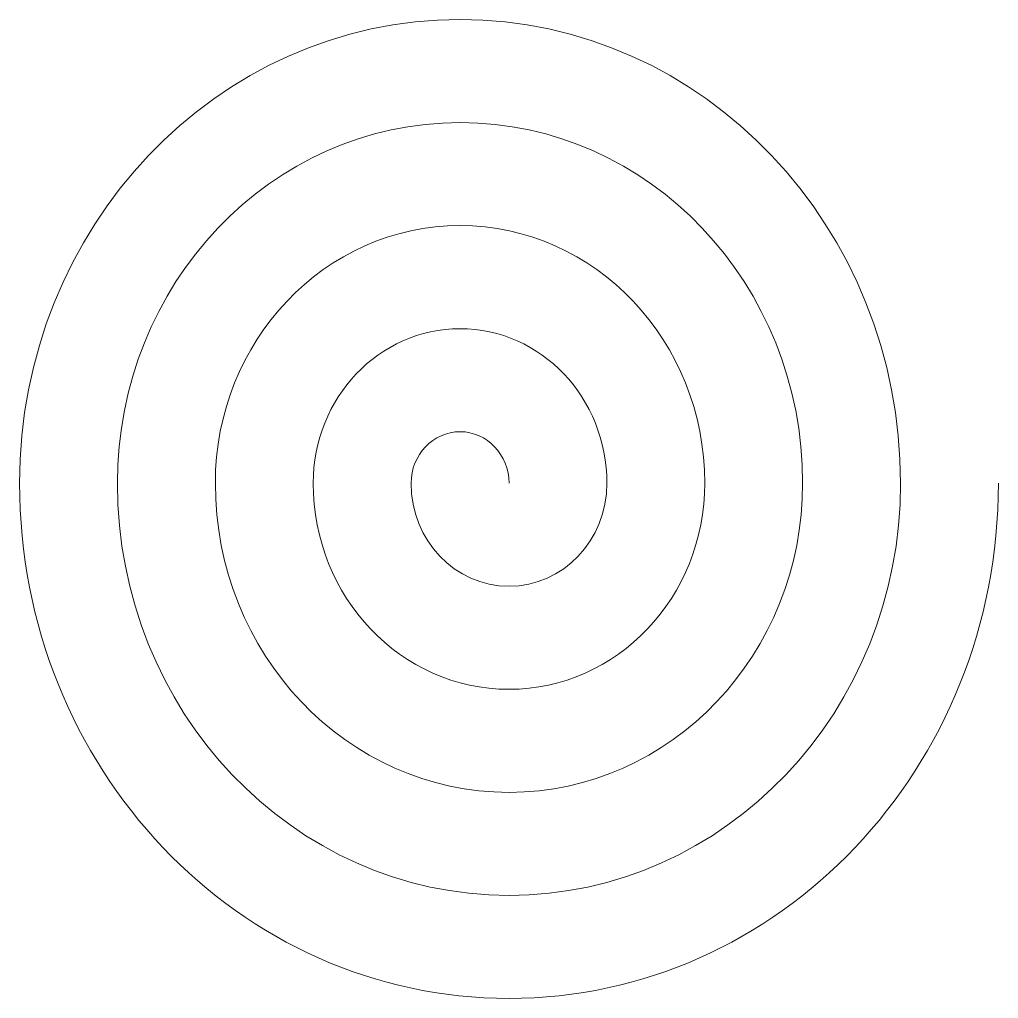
# Model space of a CAD drawing. Header units: millimetres. Extents: x -502 to -334, y -107 to 61.
import ezdxf

# ---------------------------------------------------------------- set-up
doc = ezdxf.new("R2010")
doc.units = ezdxf.units.MM
doc.header["$MEASUREMENT"] = 0
doc.layers.add('Ebene 2', color=7, linetype='Continuous')

msp = doc.modelspace()

# ---------------------------------------------------------------- linework, layer by layer
at = {"layer": 'Ebene 2', "lineweight": 5}
msp.add_open_spline([(-417.5501, -18.4115), (-417.5501, -13.5282), (-421.3109, -9.5694), (-425.9501, -9.5694), (-425.9501, -9.5694), (-430.5893, -9.5694), (-434.3501, -13.5282), (-434.3501, -18.4115), (-434.3501, -18.4115), (-434.3501, -28.1783), (-426.8285, -36.0958), (-417.5501, -36.0958), (-417.5501, -36.0958), (-408.2717, -36.0958), (-400.7501, -28.1783), (-400.7501, -18.4115), (-400.7501, -18.4115), (-400.7501, -3.7615), (-412.0326, 8.1148), (-425.9501, 8.1148), (-425.9501, 8.1148), (-439.8677, 8.1148), (-451.1501, -3.7615), (-451.1501, -18.4115), (-451.1501, -18.4115), (-451.1501, -37.9449), (-436.1068, -53.78), (-417.5501, -53.78), (-417.5501, -53.78), (-398.9934, -53.78), (-383.9501, -37.9449), (-383.9501, -18.4115), (-383.9501, -18.4115), (-383.9501, 6.0053), (-402.7542, 25.799), (-425.9501, 25.799), (-425.9501, 25.799), (-449.146, 25.799), (-467.9501, 6.0053), (-467.9501, -18.4115), (-467.9501, -18.4115), (-467.9501, -47.7117), (-445.3852, -71.4642), (-417.5501, -71.4642), (-417.5501, -71.4642), (-389.715, -71.4642), (-367.1501, -47.7117), (-367.1501, -18.4115), (-367.1501, -18.4115), (-367.1501, 15.7719), (-393.4758, 43.4832), (-425.9501, 43.4832), (-425.9501, 43.4832), (-458.4244, 43.4832), (-484.7501, 15.7719), (-484.7501, -18.4115), (-484.7501, -18.4115), (-484.7501, -57.4785), (-454.6636, -89.1484), (-417.5501, -89.1484), (-417.5501, -89.1484), (-380.4366, -89.1484), (-350.3501, -57.4785), (-350.3501, -18.4115), (-350.3501, -18.4115), (-350.3501, 25.5387), (-384.1973, 61.1674), (-425.9501, 61.1674), (-425.9501, 61.1674), (-467.7028, 61.1674), (-501.5501, 25.5387), (-501.5501, -18.4115), (-501.5501, -18.4115), (-501.5501, -67.2451), (-463.942, -106.8326), (-417.5501, -106.8326), (-417.5501, -106.8326), (-371.1582, -106.8326), (-333.5501, -67.2451), (-333.5501, -18.4115)], degree=3, knots=[0, 0, 0, 0, 0.05, 0.05, 0.05, 0.05, 0.1, 0.1, 0.1, 0.1, 0.15, 0.15, 0.15, 0.15, 0.2, 0.2, 0.2, 0.2, 0.25, 0.25, 0.25, 0.25, 0.3, 0.3, 0.3, 0.3, 0.35, 0.35, 0.35, 0.35, 0.4, 0.4, 0.4, 0.4, 0.45, 0.45, 0.45, 0.45, 0.5, 0.5, 0.5, 0.5, 0.55, 0.55, 0.55, 0.55, 0.6, 0.6, 0.6, 0.6, 0.65, 0.65, 0.65, 0.65, 0.7, 0.7, 0.7, 0.7, 0.75, 0.75, 0.75, 0.75, 0.8, 0.8, 0.8, 0.8, 0.85, 0.85, 0.85, 0.85, 0.9, 0.9, 0.9, 0.9, 0.95, 0.95, 0.95, 0.95, 1, 1, 1, 1], dxfattribs=at)

doc.saveas('drawing.dxf')
